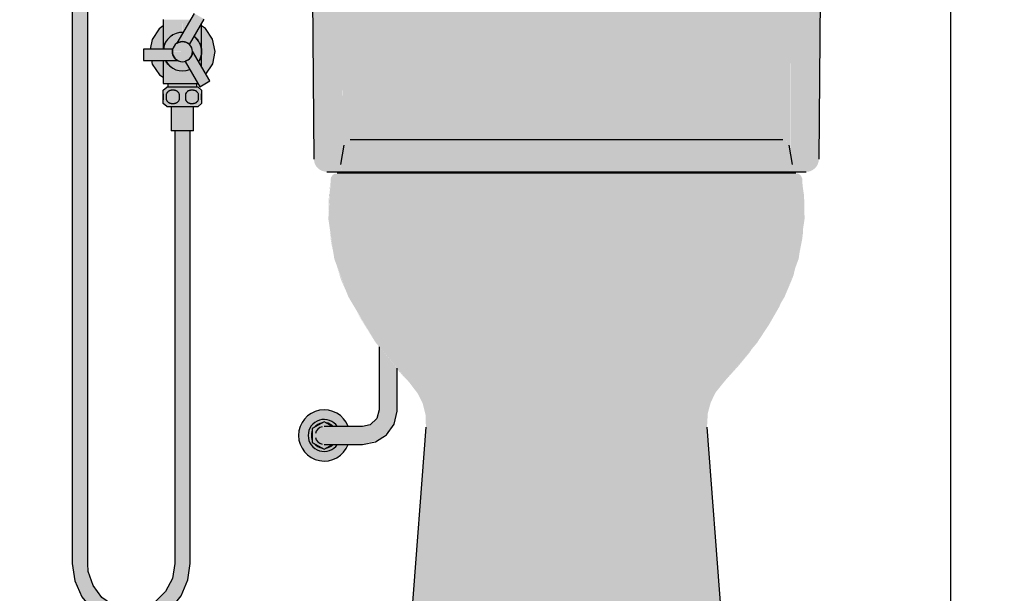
# Model space of a CAD drawing. Header units: metres. Extents: x 42.1 to 94.3, y -3.4 to 61.2.
# Drawn here: x 67.454 to 68.232, y 0.077 to 0.525 of the extents above; entities that cross this region are included whole.
import ezdxf

# ---------------------------------------------------------------- set-up
doc = ezdxf.new("R2010")
doc.units = ezdxf.units.M
for name, color, linetype, lineweight in [('A-ANNO-DIMS', 7, 'Continuous', 5), ('A-ANNO-DIMS-25', 7, 'Continuous', 5), ('P-SANR-FIXT', 7, 'Continuous', 5)]:
    doc.layers.add(name, color=color, linetype=linetype, lineweight=lineweight)
doc.styles.add('Arial', font='arial.ttf', dxfattribs={"height": 0.0625})
doc.dimstyles.new('Diagonal_-_2_5_mm_Arial_-_Preto', dxfattribs={"dimscale": 0.3048, "dimtxt": 0.063766, "dimasz": 0.246063, "dimexe": 0.19685, "dimexo": 0.123031, "dimgap": 0.04101, "dimtad": 1, "dimrnd": 0.01, "dimzin": 0, "dimdsep": 46, "dimtxsty": 'Arial', "dimblk1": 'OBLIQUE', "dimblk2": 'OBLIQUE', "dimsah": 1, "dimcen": 0.09, "dimdle": 0.19685, "dimazin": 0, "dimtfac": 1, "dimtdec": 4, "dimtix": 1, "dimtmove": 0, "dimatfit": 3, "dimfxl": 1, "dimtvp": 1, "dimtolj": 1, "dimtzin": 0, "dimarcsym": 2})

# ---------------------------------------------------------------- blocks, each defined once
blk = doc.blocks.new('UT_Bacia com caixa acoplada - UT_Bacia com caixa acoplada-4201910-DD')
at = {"layer": 'P-SANR-FIXT', "true_color": 0xf4f2f0}
for points in [[(43.67544, 0.41592), (43.69686, 0.41592), (43.69814, 0.42323), (43.69736, 0.731), (43.67288, 0.731), (43.67539, 0.42221)], [(43.69814, 0.42323), (43.69912, 0.42798), (43.7005, 0.42983), (43.70216, 0.43061), (43.70516, 0.431), (44.04266, 0.43073), (44.04462, 0.43005), (44.04575, 0.42899), (44.04666, 0.42687), (44.0473, 0.42323), (44.04804, 0.731), (43.69741, 0.731), (43.69814, 0.42471)], [(44.0532, 0.41592), (44.07001, 0.41592), (44.07256, 0.731), (44.04804, 0.73099), (44.04748, 0.42221), (44.04859, 0.41592), (44.04931, 0.41592)], [(43.74973, 0.42687), (44.04666, 0.42687), (44.04575, 0.42899), (44.04398, 0.43047), (44.04024, 0.431), (43.70279, 0.43073), (43.70147, 0.43047), (43.6997, 0.42899), (43.69879, 0.42687), (43.74786, 0.42687)], [(44.00494, 0.41187), (44.04931, 0.41187), (44.04666, 0.42687), (43.69879, 0.42687), (43.69614, 0.41187), (43.99852, 0.41187)], [(43.68544, 0.406), (43.69965, 0.40623), (43.69786, 0.4072), (43.69696, 0.40817), (43.69647, 0.40912), (43.69609, 0.41056), (43.6961, 0.41095), (43.69638, 0.41324), (43.69686, 0.41592), (43.67544, 0.41592), (43.6759, 0.41311), (43.67713, 0.41054), (43.67924, 0.40826), (43.68107, 0.40708), (43.68393, 0.4062), (43.68441, 0.40613)], [(44.0478, 0.406), (44.06176, 0.40623), (44.06313, 0.40656), (44.06529, 0.40756), (44.06763, 0.40965), (44.06897, 0.41172), (44.06979, 0.41437), (44.06979, 0.41592), (44.04859, 0.41592), (44.04931, 0.41032), (44.04872, 0.40858), (44.04804, 0.40764), (44.04688, 0.40669), (44.0458, 0.40623), (44.04489, 0.40606), (44.04641, 0.406), (44.04778, 0.406)], [(44.05528, 0.40081), (44.05685, 0.40081), (44.05595, 0.40295), (44.05418, 0.40446), (44.05308, 0.40486), (44.05251, 0.40472), (44.04872, 0.405), (43.69199, 0.40472), (43.69027, 0.40379), (43.68892, 0.40193), (43.6886, 0.40081), (44.05525, 0.40081)], [(43.90703, 0.406), (44.0458, 0.40623), (44.04756, 0.40718), (44.04849, 0.40817), (44.04898, 0.40912), (44.04935, 0.41056), (44.04935, 0.41095), (44.04912, 0.41187), (43.69614, 0.41187), (43.69628, 0.40965), (43.69647, 0.40912), (43.69741, 0.40764), (43.69857, 0.40669), (43.69965, 0.40623), (43.70057, 0.40606), (43.70275, 0.406), (43.90622, 0.406)], [(43.95578, 0.30847), (44.04316, 0.30847), (44.05409, 0.33808), (44.05872, 0.3693), (44.05685, 0.40081), (43.6886, 0.40081), (43.68672, 0.3693), (43.69135, 0.33808), (43.70229, 0.30847), (43.95554, 0.30847)], [(43.91054, 0.24093), (43.9951, 0.24093), (44.02187, 0.27275), (44.04316, 0.30847), (43.70229, 0.30847), (43.72358, 0.27275), (43.75035, 0.24093), (43.90616, 0.24093)], [(43.78927, 0.20658), (43.98251, 0.20658), (43.98309, 0.21718), (43.9854, 0.2258), (43.98923, 0.23357), (43.9951, 0.24093), (43.75035, 0.24093), (43.75672, 0.23254), (43.76038, 0.22513), (43.76266, 0.21599), (43.76294, 0.20658), (43.78406, 0.20658)], [(43.95554, 0.00457), (43.99812, 0.00457), (43.98251, 0.20658), (43.76294, 0.20658), (43.74733, 0.00457), (43.94643, 0.00457)]]:
    blk.add_hatch(color=7, dxfattribs=at).paths.add_polyline_path(points)
h = blk.add_hatch(color=7, dxfattribs=at)
h.paths.add_polyline_path([(43.70124, 0.31129), (43.69306, 0.33272), (43.69694, 0.32098), (43.69931, 0.31562)])
h.paths.add_polyline_path([(43.69061, 0.34306), (43.68778, 0.36033), (43.68858, 0.35357), (43.68916, 0.34971)])
h.paths.add_polyline_path([(43.68702, 0.37424), (43.68801, 0.39562), (43.68684, 0.38272), (43.68699, 0.37718)])
h = blk.add_hatch(color=7, dxfattribs=at)
h.paths.add_polyline_path([(44.04344, 0.30923), (44.04863, 0.32143), (44.05009, 0.32529), (44.05128, 0.33045), (44.04522, 0.31403)])
h.paths.add_polyline_path([(44.05483, 0.343), (44.05689, 0.35369), (44.05757, 0.35905), (44.05745, 0.36068), (44.05525, 0.34587)])
h.paths.add_polyline_path([(44.05872, 0.3693), (44.05834, 0.38728), (44.0572, 0.39489), (44.05869, 0.36984)])
h = blk.add_hatch(color=7, dxfattribs=at)
h.paths.add_polyline_path([(43.74878, 0.24277), (43.74045, 0.25256), (43.74045, 0.25175), (43.74429, 0.24744), (43.74842, 0.24318)])
h.paths.add_polyline_path([(43.72645, 0.26902), (43.72645, 0.2693), (43.72512, 0.27081)])
h.paths.add_polyline_path([(43.72358, 0.27275), (43.70836, 0.29772), (43.71249, 0.29036), (43.72317, 0.27339)])
h = blk.add_hatch(color=7, dxfattribs=at)
h.paths.add_polyline_path([(43.99783, 0.24414), (44.00689, 0.2542), (44.01574, 0.2648), (44.01764, 0.26767), (43.99853, 0.24496)])
h.paths.add_polyline_path([(44.02306, 0.27464), (44.031, 0.28676), (44.03899, 0.30061), (44.04012, 0.30337), (44.02415, 0.27658)])
at = {"layer": 'P-SANR-FIXT', "true_color": 0x7f7f7f}
blk.add_hatch(color=8, dxfattribs=at).paths.add_polyline_path([(43.68349, 0.18917), (43.68977, 0.18927), (43.69059, 0.19072), (43.69105, 0.19151), (43.69132, 0.19128), (43.69229, 0.193), (43.6897, 0.19288), (43.68345, 0.18927), (43.67416, 0.19463), (43.67434, 0.20547), (43.68345, 0.21073), (43.68991, 0.207), (43.69335, 0.207), (43.69205, 0.2089), (43.6869, 0.21028), (43.68695, 0.21105), (43.68558, 0.21162), (43.68523, 0.21073), (43.68114, 0.21207), (43.68082, 0.21215), (43.68022, 0.21207), (43.67461, 0.20884), (43.67259, 0.20534), (43.67218, 0.20518), (43.67138, 0.20324), (43.67201, 0.19842), (43.6727, 0.19829), (43.67282, 0.19784), (43.67212, 0.19759), (43.67251, 0.19467), (43.67371, 0.19452), (43.67461, 0.19116), (43.6772, 0.18917), (43.68345, 0.18917)])
at = {"layer": 'P-SANR-FIXT'}
for p, q in [((43.67288, 0.731), (43.67544, 0.41592)), ((44.07001, 0.41592), (44.07256, 0.731)), ((43.69879, 0.42687), (43.69614, 0.41187)), ((44.04931, 0.41187), (44.04666, 0.42687)), ((43.76294, 0.20658), (43.74733, 0.00457)), ((43.99812, 0.00457), (43.98251, 0.20658))]:
    blk.add_line(p, q, dxfattribs=at)
at = {"layer": 'P-SANR-FIXT', "flags": 128}
for points in [[(44.04174, 0.431), (44.03976, 0.431), (44.03389, 0.431), (44.02425, 0.431), (44.01107, 0.431), (43.99466, 0.431), (43.9754, 0.431), (43.95374, 0.431), (43.93019, 0.431), (43.9053, 0.431), (43.87965, 0.431), (43.85383, 0.431), (43.82846, 0.431), (43.80412, 0.431), (43.78138, 0.431), (43.76078, 0.431), (43.74279, 0.431), (43.72784, 0.431), (43.71627, 0.431), (43.70835, 0.431), (43.70428, 0.431), (43.70371, 0.431)], [(43.68544, 0.406), (43.68739, 0.406), (43.69289, 0.406), (43.70099, 0.406)], [(44.05192, 0.405), (44.04994, 0.405), (44.04407, 0.405), (44.03441, 0.405), (44.02119, 0.405), (44.00471, 0.405), (43.98531, 0.405), (43.96344, 0.405), (43.93956, 0.405), (43.91421, 0.405), (43.88795, 0.405), (43.86135, 0.405), (43.83501, 0.405), (43.80949, 0.405), (43.78537, 0.405), (43.76317, 0.405), (43.74339, 0.405), (43.72645, 0.405), (43.71274, 0.405), (43.70255, 0.405), (43.69612, 0.405), (43.69357, 0.405), (43.69353, 0.405)], [(43.70107, 0.406), (43.70304, 0.406), (43.70892, 0.406), (43.71856, 0.406), (43.73175, 0.406), (43.74818, 0.406), (43.76748, 0.406), (43.78919, 0.406), (43.81283, 0.406), (43.83785, 0.406), (43.86366, 0.406), (43.88969, 0.406), (43.91532, 0.406), (43.93998, 0.406), (43.96309, 0.406), (43.98412, 0.406), (44.00259, 0.406), (44.01807, 0.406), (44.03021, 0.406), (44.03873, 0.406), (44.04343, 0.406), (44.04438, 0.406)], [(44.04438, 0.406), (44.05245, 0.406), (44.058, 0.406), (44.06001, 0.406)]]:
    blk.add_lwpolyline(points, dxfattribs=at)
at = {"layer": 'P-SANR-FIXT'}
for start, end in [(34.34558, 180), (180, 325.65442)]:
    blk.add_arc((43.68345, 0.2), 0.0125, start, end, dxfattribs=at)
blk = doc.blocks.new('Celite_Flexivel_Metais - 300mm Aço Inox - 1_2_-4199073-DD')
at = {"layer": 'P-SANR-FIXT', "true_color": 0xf4f4f4}
for points in [[(43.733, 0.405), (43.73345, 0.405), (43.73345, 0.406), (43.72168, 0.40575), (43.72168, 0.405), (43.73056, 0.405)], [(43.74118, 0.405), (43.74522, 0.40511), (43.74522, 0.406), (43.73345, 0.406), (43.73345, 0.405), (43.74054, 0.405)], [(43.73345, 0.22), (43.74045, 0.22), (43.74021, 0.25284), (43.72645, 0.2693), (43.72669, 0.22), (43.73215, 0.22)], [(43.68345, 0.18), (43.68863, 0.18068), (43.69345, 0.18268), (43.69759, 0.18586), (43.70077, 0.19), (43.70201, 0.193), (43.69264, 0.193), (43.69132, 0.19128), (43.69105, 0.19151), (43.6897, 0.18917), (43.67691, 0.1894), (43.67461, 0.19116), (43.67363, 0.19464), (43.67249, 0.19482), (43.67212, 0.19759), (43.67282, 0.19784), (43.6727, 0.19829), (43.67201, 0.19842), (43.67138, 0.20324), (43.67218, 0.20518), (43.67225, 0.20533), (43.67261, 0.20537), (43.67511, 0.20913), (43.68082, 0.21215), (43.68117, 0.21199), (43.68125, 0.2118), (43.68526, 0.21081), (43.68558, 0.21162), (43.68698, 0.21073), (43.68695, 0.21027), (43.69229, 0.20884), (43.69365, 0.207), (43.70201, 0.207), (43.70077, 0.21), (43.69759, 0.21414), (43.69345, 0.21732), (43.68863, 0.21932), (43.68345, 0.22), (43.67828, 0.21932), (43.67345, 0.21732), (43.66931, 0.21414), (43.66613, 0.21), (43.66413, 0.20518), (43.66345, 0.2), (43.66413, 0.19482), (43.66676, 0.18917), (43.66931, 0.18586), (43.67345, 0.18268), (43.67828, 0.18068), (43.68017, 0.18043)], [(43.71345, 0.193), (43.72714, 0.1968), (43.73686, 0.20658), (43.74021, 0.22), (43.72645, 0.22), (43.72525, 0.21471), (43.72264, 0.21081), (43.71816, 0.20794), (43.71345, 0.20676), (43.71345, 0.19324)], [(43.68345, 0.18927), (43.68956, 0.193), (43.68164, 0.19324), (43.67898, 0.19463), (43.6773, 0.19672), (43.67669, 0.19819), (43.67652, 0.20061), (43.67686, 0.20223), (43.67776, 0.20401), (43.67877, 0.20515), (43.68017, 0.20615), (43.68164, 0.20676), (43.68515, 0.207), (43.6897, 0.20712), (43.68345, 0.21073), (43.67416, 0.20537), (43.67416, 0.19463), (43.68237, 0.18989)], [(43.69191, 0.193), (43.70345, 0.19324), (43.70345, 0.207), (43.68164, 0.20676), (43.67976, 0.20591), (43.67788, 0.20414), (43.67715, 0.20291), (43.67663, 0.20134), (43.67655, 0.19927), (43.67686, 0.19779), (43.67798, 0.19573), (43.67937, 0.19438), (43.68054, 0.19369), (43.68237, 0.19314), (43.68565, 0.193), (43.69129, 0.193)], [(43.70345, 0.193), (43.71345, 0.19324), (43.71345, 0.207), (43.70345, 0.20676), (43.70345, 0.19324)]]:
    blk.add_hatch(color=7, dxfattribs=at).paths.add_polyline_path(points)
at = {"layer": 'P-SANR-FIXT'}
for p, q in [((43.72168, 0.406), (43.72168, 0.405)), ((43.73345, 0.405), (43.73345, 0.406)), ((43.74522, 0.406), (43.74522, 0.405)), ((43.72645, 0.2693), (43.72645, 0.22)), ((43.74045, 0.22), (43.74045, 0.25256)), ((43.68345, 0.21073), (43.67416, 0.20537)), ((43.68991, 0.207), (43.68345, 0.21073)), ((43.67416, 0.20537), (43.67416, 0.19463)), ((43.71345, 0.207), (43.70345, 0.207)), ((43.67416, 0.19463), (43.68345, 0.18927)), ((43.68345, 0.18927), (43.68991, 0.193)), ((43.70345, 0.193), (43.71345, 0.193))]:
    blk.add_line(p, q, dxfattribs=at)
at = {"layer": 'P-SANR-FIXT', "flags": 128}
for points in [[(43.71345, 0.193), (43.72354, 0.19495), (43.73216, 0.20053), (43.73808, 0.20893), (43.74043, 0.21893), (43.74045, 0.22)], [(43.72645, 0.22), (43.72452, 0.21319), (43.71931, 0.2084), (43.71345, 0.207)], [(43.70345, 0.207), (43.69485, 0.207), (43.68792, 0.207), (43.68401, 0.207), (43.68345, 0.207)], [(43.68345, 0.193), (43.6854, 0.193), (43.69085, 0.193), (43.69876, 0.193), (43.70345, 0.193)]]:
    blk.add_lwpolyline(points, dxfattribs=at)
at = {"layer": 'P-SANR-FIXT'}
for radius, start, end in [(0.02, 20.67091, 180), (0.01, 158.33783, 180), (0.01, 98.33783, 141.66217), (0.007, 102.85714, 167.14286), (0.007, 102.85714, 167.14286), (0.01, 44.66862, 81.66217), (0.02, 180, 339.32909), (0.01, 180, 201.66217), (0.007, 192.85714, 257.14286), (0.01, 218.33783, 261.66217), (0.01, 278.33783, 315.34143)]:
    blk.add_arc((43.68345, 0.2), radius, start, end, dxfattribs=at)
blk = doc.blocks.new('UT_Ducha higiênica - UT_Ducha higiênica-4199251-DD')
at = {"layer": 'P-SANR-FIXT', "true_color": 0xf4f4f4}
for points in [[(43.48672, 0.1), (43.49872, 0.1), (43.49852, 0.67161), (43.48672, 0.67161), (43.48672, 0.11912)], [(43.57826, 0.5056), (43.58957, 0.52549), (43.58191, 0.52991), (43.56896, 0.50692), (43.57139, 0.50776), (43.57376, 0.50776), (43.57529, 0.5074), (43.57732, 0.50639), (43.57803, 0.50582)], [(43.58059, 0.5), (43.58054, 0.50023), (43.57948, 0.504), (43.57616, 0.50695), (43.5723, 0.50776), (43.56847, 0.5065), (43.56579, 0.5035), (43.56492, 0.5), (43.58059, 0.5)], [(43.54222, 0.493), (43.56873, 0.49322), (43.56717, 0.49444), (43.5659, 0.49606), (43.56489, 0.50083), (43.56485, 0.502), (43.54222, 0.50185), (43.54222, 0.49315)], [(43.57272, 0.49213), (43.57695, 0.49347), (43.57967, 0.49653), (43.58054, 0.5), (43.56492, 0.49973), (43.5662, 0.49577), (43.56922, 0.49306), (43.57261, 0.49216)], [(43.58624, 0.47259), (43.5939, 0.47732), (43.58059, 0.49986), (43.58029, 0.49782), (43.57901, 0.49526), (43.57678, 0.49325), (43.57496, 0.49213), (43.5862, 0.47266)], [(43.56956, 0.47216), (43.57272, 0.47216), (43.57272, 0.475), (43.56134, 0.475), (43.56134, 0.47216), (43.56863, 0.47216)], [(43.58029, 0.47216), (43.58411, 0.47216), (43.58411, 0.475), (43.57272, 0.475), (43.57272, 0.47216), (43.5798, 0.47216)], [(43.57038, 0.46619), (43.57272, 0.46619), (43.57272, 0.47216), (43.56018, 0.47187), (43.55772, 0.46978), (43.55773, 0.46619), (43.56007, 0.46619), (43.56031, 0.4672), (43.56183, 0.46899), (43.56404, 0.46978), (43.56643, 0.46976), (43.56875, 0.46884), (43.57034, 0.46665)], [(43.56636, 0.45955), (43.56863, 0.46035), (43.57022, 0.46224), (43.57022, 0.46709), (43.56863, 0.46898), (43.56636, 0.46978), (43.56404, 0.46978), (43.5617, 0.46884), (43.56022, 0.46709), (43.56031, 0.46213), (43.56183, 0.46034), (43.56404, 0.45955), (43.56522, 0.45955)], [(43.57507, 0.46619), (43.57522, 0.46709), (43.57683, 0.46899), (43.5798, 0.46978), (43.58138, 0.46978), (43.58375, 0.46884), (43.58534, 0.46665), (43.58546, 0.46619), (43.58772, 0.46619), (43.58772, 0.46978), (43.58454, 0.47216), (43.57272, 0.47216), (43.57272, 0.46619), (43.57497, 0.46619)], [(43.58136, 0.45955), (43.58363, 0.46035), (43.58522, 0.46224), (43.58522, 0.46709), (43.58363, 0.46898), (43.58054, 0.46978), (43.57901, 0.46977), (43.5767, 0.46884), (43.57522, 0.46709), (43.57522, 0.46224), (43.57705, 0.46026), (43.57904, 0.45955), (43.58022, 0.45955)], [(43.57048, 0.45716), (43.57272, 0.45716), (43.57272, 0.46314), (43.57038, 0.46314), (43.57022, 0.46224), (43.56839, 0.46026), (43.56636, 0.45955), (43.56404, 0.45955), (43.56183, 0.46034), (43.56011, 0.46268), (43.55999, 0.46314), (43.55773, 0.46314), (43.5578, 0.45948), (43.56091, 0.45716), (43.56956, 0.45716)], [(43.57022, 0.46224), (43.57034, 0.46314), (43.57022, 0.46268)], [(43.58363, 0.45716), (43.58522, 0.45742), (43.58772, 0.45955), (43.58772, 0.46314), (43.58538, 0.46314), (43.58522, 0.46224), (43.58363, 0.46035), (43.58136, 0.45955), (43.57885, 0.45962), (43.57678, 0.4604), (43.57511, 0.46268), (43.57497, 0.46314), (43.57272, 0.46314), (43.57272, 0.45716), (43.58332, 0.45716)], [(43.58522, 0.46224), (43.58534, 0.46314), (43.58522, 0.46264)], [(43.56813, 0.4381), (43.57272, 0.4381), (43.57272, 0.45716), (43.56406, 0.45716), (43.56406, 0.4381), (43.56753, 0.4381)], [(43.58138, 0.4381), (43.58136, 0.45716), (43.57272, 0.45716), (43.57272, 0.4381), (43.58022, 0.4381)], [(43.56672, 0.1), (43.57872, 0.1), (43.57852, 0.4381), (43.56672, 0.4381), (43.56672, 0.11912)], [(43.53328, 0.05228), (43.54431, 0.05382), (43.55314, 0.0571), (43.56246, 0.06359), (43.56896, 0.0705), (43.57446, 0.08), (43.5776, 0.08949), (43.57852, 0.1), (43.56672, 0.1), (43.56555, 0.09061), (43.56145, 0.08098), (43.5566, 0.07434), (43.54944, 0.06857), (43.54111, 0.06495), (43.53217, 0.06371), (43.52322, 0.06495), (43.51469, 0.06873), (43.50773, 0.07434), (43.50183, 0.08289), (43.49871, 0.0912), (43.49761, 0.1), (43.48672, 0.1), (43.48873, 0.08943), (43.48972, 0.08456), (43.49341, 0.07518), (43.49959, 0.06689), (43.50701, 0.06107), (43.51668, 0.05525), (43.52737, 0.05261), (43.52861, 0.05254)]]:
    blk.add_hatch(color=7, dxfattribs=at).paths.add_polyline_path(points)
h = blk.add_hatch(color=7, dxfattribs=at)
h.paths.add_polyline_path([(43.57232, 0.475), (43.57272, 0.475), (43.57272, 0.485), (43.56777, 0.48594), (43.56456, 0.4875), (43.56165, 0.49001), (43.5597, 0.49258), (43.55953, 0.493), (43.55772, 0.493), (43.558, 0.475), (43.56884, 0.475)])
h.paths.add_polyline_path([(43.55792, 0.502), (43.55824, 0.50388), (43.56031, 0.50842), (43.56282, 0.5112), (43.56561, 0.51315), (43.56922, 0.51454), (43.57272, 0.515), (43.57272, 0.525), (43.55772, 0.525), (43.55772, 0.502)])
h = blk.add_hatch(color=7, dxfattribs=at)
h.paths.add_polyline_path([(43.57272, 0.475), (43.58485, 0.475), (43.57836, 0.48623), (43.57578, 0.4854), (43.57272, 0.485), (43.57272, 0.476)])
h.paths.add_polyline_path([(43.58772, 0.48802), (43.58744, 0.49712), (43.58599, 0.49316), (43.58539, 0.49205), (43.58756, 0.48831)])
h.paths.add_polyline_path([(43.58772, 0.5), (43.58744, 0.5215), (43.58184, 0.51179), (43.58386, 0.50992), (43.58589, 0.50709), (43.58744, 0.50288), (43.5877, 0.50027)])
h.paths.add_polyline_path([(43.57326, 0.51493), (43.57907, 0.525), (43.57272, 0.525), (43.57296, 0.51497)])
h = blk.add_hatch(color=7, dxfattribs=at)
h.paths.add_polyline_path([(43.59672, 0.5), (43.59822, 0.5), (43.59672, 0.50846), (43.59477, 0.51237), (43.59304, 0.51503), (43.58772, 0.52062), (43.58776, 0.51849), (43.59214, 0.51411), (43.59555, 0.50742), (43.59611, 0.50388)])
h.paths.add_polyline_path([(43.54781, 0.502), (43.54904, 0.502), (43.55013, 0.50788), (43.55331, 0.51411), (43.55772, 0.51852), (43.55772, 0.52026), (43.55603, 0.51904), (43.55186, 0.51454), (43.54839, 0.50742), (43.54766, 0.502)])
h.paths.add_polyline_path([(43.59362, 0.51438), (43.59287, 0.51547), (43.59325, 0.5148)])
h.paths.add_polyline_path([(43.55654, 0.51955), (43.55772, 0.52029), (43.55755, 0.52046)])
h = blk.add_hatch(color=7, dxfattribs=at)
h.paths.add_polyline_path([(43.59672, 0.5), (43.59555, 0.50742), (43.59214, 0.51411), (43.58772, 0.51852), (43.58772, 0.5), (43.59325, 0.5)])
h.paths.add_polyline_path([(43.55746, 0.502), (43.55772, 0.502), (43.55772, 0.51852), (43.55331, 0.51411), (43.5499, 0.50742), (43.54904, 0.502), (43.55362, 0.502)])
h.paths.add_polyline_path([(43.58545, 0.50785), (43.58478, 0.50884), (43.58515, 0.50824)])
h.paths.add_polyline_path([(43.58319, 0.51072), (43.58305, 0.51088), (43.58305, 0.51083)])
h = blk.add_hatch(color=7, dxfattribs=at)
h.paths.add_polyline_path([(43.57272, 0.485), (43.57682, 0.4856), (43.57836, 0.48624), (43.57506, 0.49248), (43.57469, 0.49265), (43.57261, 0.49216), (43.56847, 0.493), (43.55953, 0.493), (43.56031, 0.49175), (43.5624, 0.48917), (43.56561, 0.48685), (43.56922, 0.48546), (43.57237, 0.48505)])
h.paths.add_polyline_path([(43.58538, 0.49207), (43.58603, 0.49327), (43.5873, 0.49676), (43.58767, 0.50038), (43.58682, 0.50484), (43.58561, 0.50764), (43.58333, 0.51061), (43.58182, 0.51176), (43.57826, 0.5056), (43.57853, 0.50495), (43.57954, 0.50394), (43.58081, 0.5), (43.58534, 0.49216)])
h.paths.add_polyline_path([(43.57669, 0.49321), (43.57797, 0.49413), (43.57742, 0.49394), (43.57675, 0.49327)])
h.paths.add_polyline_path([(43.56485, 0.5), (43.5662, 0.50423), (43.56879, 0.50718), (43.57296, 0.51497), (43.57272, 0.515), (43.56847, 0.51433), (43.56458, 0.5125), (43.56212, 0.51061), (43.5597, 0.50742), (43.55815, 0.50324), (43.55824, 0.502), (43.56506, 0.50181), (43.56487, 0.50044)])
h.paths.add_polyline_path([(43.57656, 0.50685), (43.57476, 0.50759), (43.57376, 0.50776), (43.57469, 0.50735), (43.57629, 0.50692)])
h = blk.add_hatch(color=7, dxfattribs=at)
h.paths.add_polyline_path([(43.55772, 0.47938), (43.55772, 0.48148), (43.55331, 0.48589), (43.54967, 0.493), (43.54831, 0.493), (43.54852, 0.49202), (43.55068, 0.48763), (43.55241, 0.48497), (43.55641, 0.48058)])
h.paths.add_polyline_path([(43.59093, 0.48247), (43.59358, 0.48546), (43.59706, 0.49258), (43.59822, 0.5), (43.59672, 0.5), (43.59531, 0.49212), (43.59209, 0.48584), (43.59014, 0.48384), (43.59086, 0.48259)])
h = blk.add_hatch(color=7, dxfattribs=at)
h.paths.add_polyline_path([(43.55772, 0.48148), (43.55772, 0.493), (43.54983, 0.493), (43.55012, 0.49216), (43.55331, 0.48589)])
h.paths.add_polyline_path([(43.59012, 0.48387), (43.59214, 0.48589), (43.59555, 0.49258), (43.59672, 0.5), (43.58772, 0.5), (43.588, 0.48754), (43.58913, 0.48558)])
h.paths.add_polyline_path([(43.57667, 0.48554), (43.57682, 0.48558), (43.57669, 0.48554)])
h = blk.add_hatch(color=7, dxfattribs=at)
h.paths.add_polyline_path([(43.55817, 0.46466), (43.56007, 0.46466), (43.56007, 0.46619), (43.55773, 0.46619), (43.55773, 0.46466)])
h.paths.add_polyline_path([(43.57048, 0.46466), (43.57272, 0.46466), (43.57272, 0.46619), (43.57038, 0.46619), (43.57038, 0.46466)])
h = blk.add_hatch(color=7, dxfattribs=at)
h.paths.add_polyline_path([(43.57114, 0.46314), (43.57272, 0.46314), (43.57272, 0.46466), (43.57038, 0.46466), (43.57048, 0.46314)])
h.paths.add_polyline_path([(43.56007, 0.46314), (43.56007, 0.46466), (43.55773, 0.46466), (43.55773, 0.46314), (43.55946, 0.46314)])
h = blk.add_hatch(color=7, dxfattribs=at)
h.paths.add_polyline_path([(43.58772, 0.46466), (43.58772, 0.46619), (43.58538, 0.46619), (43.58538, 0.46466), (43.58727, 0.46466)])
h.paths.add_polyline_path([(43.57497, 0.46466), (43.57507, 0.46466), (43.57497, 0.46619), (43.57272, 0.46619), (43.57272, 0.46466), (43.5739, 0.46466)])
h = blk.add_hatch(color=7, dxfattribs=at)
h.paths.add_polyline_path([(43.5867, 0.46314), (43.58772, 0.46314), (43.58772, 0.46466), (43.58538, 0.46466), (43.58538, 0.46314), (43.58599, 0.46314)])
h.paths.add_polyline_path([(43.57272, 0.46314), (43.57507, 0.46314), (43.57497, 0.46466), (43.57272, 0.46466), (43.57272, 0.46359)])
h = blk.add_hatch(color=7, dxfattribs=at)
h.paths.add_polyline_path([(43.52622, 0.06453), (43.52147, 0.06571), (43.52322, 0.06495), (43.5257, 0.06461)])
h.paths.add_polyline_path([(43.51908, 0.06675), (43.51153, 0.07189), (43.50587, 0.07773), (43.5017, 0.08528), (43.49914, 0.09145), (43.49852, 0.1), (43.49761, 0.1), (43.49878, 0.09061), (43.50224, 0.08186), (43.50773, 0.07434), (43.51489, 0.06857), (43.51826, 0.06711)])
at = {"layer": 'P-SANR-FIXT'}
for p, q in [((43.48672, 0.67161), (43.48672, 0.1)), ((43.49872, 0.1), (43.49872, 0.67161)), ((43.58191, 0.52991), (43.56847, 0.50662)), ((43.55772, 0.525), (43.55772, 0.502)), ((43.57826, 0.5056), (43.58971, 0.52541)), ((43.58772, 0.5), (43.58772, 0.52198)), ((43.56511, 0.502), (43.54222, 0.502)), ((43.54222, 0.502), (43.54222, 0.493)), ((43.59404, 0.47709), (43.58059, 0.50038)), ((43.58772, 0.48797), (43.58772, 0.5)), ((43.54222, 0.493), (43.56912, 0.493)), ((43.55772, 0.493), (43.55772, 0.475)), ((43.5748, 0.4924), (43.58624, 0.47259)), ((43.55772, 0.475), (43.57272, 0.475)), ((43.56134, 0.475), (43.56134, 0.47216)), ((43.57272, 0.475), (43.58494, 0.475)), ((43.58411, 0.47216), (43.58411, 0.475)), ((43.58624, 0.47259), (43.59404, 0.47709)), ((43.55772, 0.46709), (43.55772, 0.46224)), ((43.55773, 0.46987), (43.56049, 0.47216)), ((43.57272, 0.47216), (43.56049, 0.47216)), ((43.58496, 0.47216), (43.57272, 0.47216)), ((43.58496, 0.47216), (43.58772, 0.46987)), ((43.58772, 0.46224), (43.58772, 0.46709)), ((43.55773, 0.46466), (43.55773, 0.46619)), ((43.55773, 0.46314), (43.55773, 0.46466)), ((43.56049, 0.45716), (43.55773, 0.45946)), ((43.56007, 0.46619), (43.56007, 0.46466)), ((43.56007, 0.46466), (43.56007, 0.46314)), ((43.57038, 0.46466), (43.57038, 0.46619)), ((43.57038, 0.46314), (43.57038, 0.46466)), ((43.57507, 0.46619), (43.57507, 0.46466)), ((43.57507, 0.46466), (43.57507, 0.46314)), ((43.58772, 0.45946), (43.58496, 0.45716)), ((43.58538, 0.46466), (43.58538, 0.46619)), ((43.58538, 0.46314), (43.58538, 0.46466)), ((43.58772, 0.46619), (43.58772, 0.46466)), ((43.58772, 0.46466), (43.58772, 0.46314)), ((43.56049, 0.45716), (43.57272, 0.45716)), ((43.56406, 0.45716), (43.56406, 0.4381)), ((43.57272, 0.45716), (43.58496, 0.45716)), ((43.58138, 0.4381), (43.58138, 0.45716)), ((43.57272, 0.4381), (43.56406, 0.4381)), ((43.56672, 0.4381), (43.56672, 0.1)), ((43.58138, 0.4381), (43.57272, 0.4381)), ((43.57872, 0.1), (43.57872, 0.4381))]:
    blk.add_line(p, q, dxfattribs=at)
at = {"layer": 'P-SANR-FIXT', "flags": 128}
for points in [[(43.55772, 0.52004), (43.55457, 0.51791), (43.54909, 0.50957), (43.54761, 0.50197)], [(43.59822, 0.5), (43.59627, 0.50979), (43.59071, 0.51807), (43.58772, 0.52006)], [(43.59101, 0.4823), (43.59636, 0.49043), (43.59822, 0.5)], [(43.54861, 0.49304), (43.54918, 0.49021), (43.55473, 0.48193), (43.55772, 0.47994)], [(43.48672, 0.1), (43.48861, 0.08639), (43.49411, 0.07391), (43.50276, 0.06358), (43.51385, 0.05622), (43.52649, 0.05244), (43.53966, 0.05255), (43.55224, 0.05653), (43.56322, 0.06406), (43.57172, 0.07453), (43.57703, 0.0871), (43.57872, 0.1)], [(43.56672, 0.1), (43.56489, 0.08833), (43.55959, 0.07794), (43.55141, 0.06992), (43.5412, 0.06514), (43.53005, 0.06411), (43.5192, 0.06697), (43.50984, 0.07338), (43.50293, 0.08265), (43.49923, 0.0938), (43.49872, 0.1)]]:
    blk.add_lwpolyline(points, dxfattribs=at)
at = {"layer": 'P-SANR-FIXT'}
for radius, start, end in [(0.015, 87.92687, 172.27259), (0.00787, 0, 180), (0.015, 360, 52.45709), (0.00787, 180, 0), (0.015, 328.33897, 360), (0.015, 207.92687, 292.45709)]:
    blk.add_arc((43.57272, 0.5), radius, start, end, dxfattribs=at)
for points, knots in [([(43.55841, 0.5045), (43.55854, 0.5049), (43.55883, 0.5057), (43.55919, 0.50648), (43.55938, 0.50686)], [0.2240917, 0.2240917, 0.2240917, 0.2240917, 0.2857143, 0.3456517, 0.3456517, 0.3456517, 0.3456517]), ([(43.55995, 0.50787), (43.56006, 0.50805), (43.56032, 0.50845), (43.56076, 0.50905), (43.56126, 0.50969), (43.5618, 0.5103), (43.5624, 0.51089), (43.56303, 0.51145), (43.56371, 0.512), (43.56443, 0.51252), (43.56495, 0.51283), (43.56521, 0.51298)], [0.3991532, 0.3991532, 0.3991532, 0.3991532, 0.4285714, 0.4642857, 0.5, 0.5357143, 0.5714286, 0.6071429, 0.6428571, 0.6785714, 0.7142857, 0.7142857, 0.7142857, 0.7142857]), ([(43.56847, 0.50662), (43.56849, 0.50666), (43.56857, 0.50673), (43.56874, 0.50682), (43.56886, 0.50687), (43.56896, 0.50692), (43.56907, 0.50697), (43.56923, 0.50704), (43.56944, 0.50715), (43.56968, 0.50726), (43.56988, 0.50735), (43.57003, 0.5074), (43.57019, 0.50745), (43.5704, 0.50752), (43.57068, 0.5076), (43.57097, 0.50768), (43.57121, 0.50773), (43.57139, 0.50776), (43.57158, 0.50779), (43.57183, 0.50782), (43.57215, 0.50786), (43.57255, 0.50788), (43.57296, 0.50787), (43.57337, 0.50785), (43.57393, 0.50779), (43.57463, 0.50766), (43.5753, 0.50745), (43.5758, 0.50725), (43.57616, 0.50709), (43.57649, 0.50692), (43.5768, 0.50674), (43.57703, 0.50659), (43.5772, 0.50647), (43.57733, 0.50639), (43.57744, 0.50631), (43.57758, 0.5062), (43.57774, 0.50607), (43.5779, 0.50593), (43.57803, 0.50581), (43.57814, 0.50573), (43.57824, 0.50563), (43.57827, 0.5056), (43.57826, 0.5056)], [0, 0, 0, 0, 0.055556, 0.083333, 0.097222, 0.111111, 0.125, 0.138889, 0.166667, 0.194444, 0.208333, 0.222222, 0.236111, 0.25, 0.277778, 0.305556, 0.319444, 0.333333, 0.347222, 0.361111, 0.388889, 0.416667, 0.444444, 0.472222, 0.5, 0.555556, 0.611111, 0.638889, 0.666667, 0.694444, 0.722222, 0.75, 0.763889, 0.777778, 0.791667, 0.805556, 0.833333, 0.861111, 0.888889, 0.916667, 0.944444, 1, 1, 1, 1]), ([(43.58189, 0.51188), (43.58207, 0.51174), (43.58246, 0.51141), (43.58305, 0.51089), (43.58364, 0.5103), (43.58437, 0.50948), (43.58498, 0.50866), (43.58538, 0.50805), (43.5855, 0.50787)], [0.3652013, 0.3652013, 0.3652013, 0.3652013, 0.3928571, 0.4285714, 0.4642857, 0.5, 0.5714286, 0.6008468, 0.6008468, 0.6008468, 0.6008468]), ([(43.58606, 0.50686), (43.58626, 0.50648), (43.58662, 0.5057), (43.58691, 0.5049), (43.58703, 0.5045)], [0.6543483, 0.6543483, 0.6543483, 0.6543483, 0.7142857, 0.7759083, 0.7759083, 0.7759083, 0.7759083]), ([(43.55786, 0.50201), (43.5579, 0.5023), (43.55798, 0.50279), (43.55809, 0.50328), (43.55813, 0.50348)], [0.09919347, 0.09919347, 0.09919347, 0.09919347, 0.14285714, 0.17285131, 0.17285131, 0.17285131, 0.17285131]), ([(43.56912, 0.493), (43.5691, 0.493), (43.56905, 0.49302), (43.56894, 0.49308), (43.56884, 0.49315), (43.56872, 0.49323), (43.56857, 0.49331), (43.5684, 0.49342), (43.56824, 0.49353), (43.56807, 0.49365), (43.56789, 0.49378), (43.56771, 0.49392), (43.56753, 0.49408), (43.56736, 0.49424), (43.56718, 0.49441), (43.567, 0.49459), (43.56682, 0.49478), (43.56665, 0.49498), (43.56648, 0.49519), (43.56632, 0.49541), (43.56616, 0.49564), (43.56601, 0.49588), (43.56581, 0.49621), (43.56559, 0.49665), (43.56536, 0.4972), (43.5651, 0.49796), (43.56489, 0.49894), (43.56484, 0.49966), (43.56485, 0.5)], [0, 0, 0, 0, 0.055556, 0.083333, 0.111111, 0.138889, 0.166667, 0.194444, 0.222222, 0.25, 0.277778, 0.305556, 0.333333, 0.361111, 0.388889, 0.416667, 0.444444, 0.472222, 0.5, 0.527778, 0.555556, 0.583333, 0.611111, 0.666667, 0.722222, 0.777778, 0.888889, 1, 1, 1, 1]), ([(43.56485, 0.5), (43.56485, 0.50015), (43.56486, 0.50045), (43.56489, 0.50078), (43.56491, 0.50102), (43.56494, 0.50118), (43.56496, 0.50133), (43.56499, 0.50147), (43.56501, 0.50159), (43.56504, 0.50174), (43.56509, 0.50193), (43.5651, 0.502), (43.56511, 0.502)], [0, 0, 0, 0, 0.125, 0.25, 0.3125, 0.375, 0.4375, 0.5, 0.5625, 0.625, 0.75, 1, 1, 1, 1]), ([(43.5806, 0.5), (43.58061, 0.49986), (43.58061, 0.49963), (43.58058, 0.49929), (43.58054, 0.49902), (43.58049, 0.49874), (43.58044, 0.49844), (43.58039, 0.49818), (43.58034, 0.49798), (43.58029, 0.49782), (43.58024, 0.49766), (43.58017, 0.49745), (43.58008, 0.49718), (43.57995, 0.49686), (43.5798, 0.49653), (43.57963, 0.49621), (43.57944, 0.49589), (43.57924, 0.49557), (43.57902, 0.49526), (43.57878, 0.49496), (43.57843, 0.49457), (43.57798, 0.49412), (43.57749, 0.49373), (43.57715, 0.49349), (43.57696, 0.49336), (43.57677, 0.49324), (43.57654, 0.49311), (43.57627, 0.49297), (43.57606, 0.49287), (43.5759, 0.49279), (43.57578, 0.49274), (43.57567, 0.49269), (43.57553, 0.49264), (43.57537, 0.49258), (43.5752, 0.49253), (43.57505, 0.49248), (43.57494, 0.49244), (43.57484, 0.49241), (43.5748, 0.4924), (43.5748, 0.4924)], [0, 0, 0, 0, 0.055556, 0.083333, 0.111111, 0.138889, 0.166667, 0.194444, 0.208333, 0.222222, 0.236111, 0.25, 0.277778, 0.305556, 0.333333, 0.361111, 0.388889, 0.416667, 0.444444, 0.472222, 0.5, 0.555556, 0.611111, 0.638889, 0.652778, 0.666667, 0.694444, 0.722222, 0.75, 0.763889, 0.777778, 0.791667, 0.805556, 0.833333, 0.861111, 0.888889, 0.916667, 0.944444, 1, 1, 1, 1]), ([(43.58731, 0.50348), (43.58736, 0.50328), (43.58761, 0.50213), (43.58772, 0.50097), (43.58772, 0.5)], [0.8271487, 0.8271487, 0.8271487, 0.8271487, 0.8571429, 1, 1, 1, 1]), ([(43.58772, 0.5), (43.58772, 0.49903), (43.58761, 0.49787), (43.58736, 0.49672), (43.58731, 0.49652)], [0, 0, 0, 0, 0.1428571, 0.1728513, 0.1728513, 0.1728513, 0.1728513]), ([(43.56521, 0.48702), (43.56495, 0.48717), (43.56443, 0.48748), (43.56371, 0.488), (43.56303, 0.48855), (43.5624, 0.48911), (43.5618, 0.4897), (43.56108, 0.49052), (43.56046, 0.49134), (43.56006, 0.49195), (43.55995, 0.49213)], [0.2857143, 0.2857143, 0.2857143, 0.2857143, 0.3214286, 0.3571429, 0.3928571, 0.4285714, 0.4642857, 0.5, 0.5714286, 0.6008468, 0.6008468, 0.6008468, 0.6008468]), ([(43.58703, 0.4955), (43.58691, 0.4951), (43.58662, 0.4943), (43.58626, 0.49352), (43.58606, 0.49314)], [0.2240917, 0.2240917, 0.2240917, 0.2240917, 0.2857143, 0.3456517, 0.3456517, 0.3456517, 0.3456517]), ([(43.55772, 0.46709), (43.55772, 0.4673), (43.55772, 0.46768), (43.55772, 0.46819), (43.55772, 0.46855), (43.55772, 0.46881), (43.55772, 0.46899), (43.55772, 0.46914), (43.55772, 0.46933), (43.55772, 0.46951), (43.55772, 0.46965), (43.55772, 0.46973), (43.55772, 0.46977), (43.55772, 0.46978)], [0, 0, 0, 0, 0.05, 0.1, 0.15, 0.175, 0.2, 0.225, 0.25, 0.3, 0.35, 0.375, 0.4, 0.4, 0.4, 0.4]), ([(43.57022, 0.46709), (43.57012, 0.4673), (43.5699, 0.46768), (43.56952, 0.46819), (43.56917, 0.46855), (43.56887, 0.46881), (43.56863, 0.46899), (43.56838, 0.46914), (43.56802, 0.46933), (43.56755, 0.46951), (43.56705, 0.46965), (43.56665, 0.46973), (43.56636, 0.46978), (43.56607, 0.46983), (43.56569, 0.46987), (43.5652, 0.46989), (43.56461, 0.46986), (43.56414, 0.46979), (43.56376, 0.46972), (43.56337, 0.46964), (43.56289, 0.46951), (43.56242, 0.46933), (43.56207, 0.46915), (43.56182, 0.46899), (43.56159, 0.46881), (43.56129, 0.46856), (43.5608, 0.46804), (43.56044, 0.4675), (43.56022, 0.46709)], [0, 0, 0, 0, 0.05, 0.1, 0.15, 0.175, 0.2, 0.225, 0.25, 0.3, 0.35, 0.375, 0.4, 0.425, 0.45, 0.5, 0.55, 0.6, 0.625, 0.65, 0.7, 0.75, 0.775, 0.8, 0.825, 0.85, 0.9, 1, 1, 1, 1]), ([(43.58522, 0.46709), (43.58512, 0.4673), (43.5849, 0.46768), (43.58452, 0.46819), (43.58417, 0.46855), (43.58387, 0.46881), (43.58363, 0.46899), (43.58338, 0.46914), (43.58302, 0.46933), (43.58255, 0.46951), (43.58205, 0.46965), (43.58165, 0.46973), (43.58136, 0.46978), (43.58107, 0.46983), (43.58069, 0.46987), (43.5802, 0.46989), (43.57961, 0.46986), (43.57914, 0.46979), (43.57876, 0.46972), (43.57837, 0.46964), (43.57789, 0.46951), (43.57742, 0.46933), (43.57707, 0.46915), (43.57682, 0.46899), (43.57659, 0.46881), (43.57629, 0.46856), (43.5758, 0.46804), (43.57544, 0.4675), (43.57522, 0.46709)], [0, 0, 0, 0, 0.05, 0.1, 0.15, 0.175, 0.2, 0.225, 0.25, 0.3, 0.35, 0.375, 0.4, 0.425, 0.45, 0.5, 0.55, 0.6, 0.625, 0.65, 0.7, 0.75, 0.775, 0.8, 0.825, 0.85, 0.9, 1, 1, 1, 1]), ([(43.58772, 0.46978), (43.58772, 0.46976), (43.58772, 0.46972), (43.58772, 0.46964), (43.58772, 0.46951), (43.58772, 0.46933), (43.58772, 0.46915), (43.58772, 0.46899), (43.58772, 0.46881), (43.58772, 0.46856), (43.58772, 0.46804), (43.58772, 0.4675), (43.58772, 0.46709)], [0.6, 0.6, 0.6, 0.6, 0.625, 0.65, 0.7, 0.75, 0.775, 0.8, 0.825, 0.85, 0.9, 1, 1, 1, 1]), ([(43.55772, 0.45955), (43.55772, 0.45956), (43.55772, 0.4596), (43.55772, 0.45968), (43.55772, 0.45982), (43.55772, 0.46), (43.55772, 0.46018), (43.55772, 0.46034), (43.55772, 0.46052), (43.55772, 0.46078), (43.55772, 0.46114), (43.55772, 0.46165), (43.55772, 0.46203), (43.55772, 0.46224)], [0.6, 0.6, 0.6, 0.6, 0.625, 0.65, 0.7, 0.75, 0.775, 0.8, 0.825, 0.85, 0.9, 0.95, 1, 1, 1, 1]), ([(43.56022, 0.46224), (43.56044, 0.46183), (43.5608, 0.46128), (43.56129, 0.46077), (43.56159, 0.46051), (43.56182, 0.46034), (43.56207, 0.46018), (43.56242, 0.46), (43.56289, 0.45982), (43.56337, 0.45969), (43.56376, 0.45961), (43.56414, 0.45953), (43.56461, 0.45947), (43.5652, 0.45944), (43.56569, 0.45946), (43.56607, 0.4595), (43.56636, 0.45955), (43.56665, 0.4596), (43.56705, 0.45968), (43.56755, 0.45982), (43.56802, 0.46), (43.56838, 0.46018), (43.56863, 0.46034), (43.56887, 0.46052), (43.56917, 0.46078), (43.56952, 0.46114), (43.5699, 0.46165), (43.57012, 0.46203), (43.57022, 0.46224)], [0, 0, 0, 0, 0.1, 0.15, 0.175, 0.2, 0.225, 0.25, 0.3, 0.35, 0.375, 0.4, 0.45, 0.5, 0.55, 0.575, 0.6, 0.625, 0.65, 0.7, 0.75, 0.775, 0.8, 0.825, 0.85, 0.9, 0.95, 1, 1, 1, 1]), ([(43.57522, 0.46224), (43.57544, 0.46183), (43.5758, 0.46128), (43.57629, 0.46077), (43.57659, 0.46051), (43.57682, 0.46034), (43.57707, 0.46018), (43.57742, 0.46), (43.57789, 0.45982), (43.57837, 0.45969), (43.57876, 0.45961), (43.57914, 0.45953), (43.57961, 0.45947), (43.5802, 0.45944), (43.58069, 0.45946), (43.58107, 0.4595), (43.58136, 0.45955), (43.58165, 0.4596), (43.58205, 0.45968), (43.58255, 0.45982), (43.58302, 0.46), (43.58338, 0.46018), (43.58363, 0.46034), (43.58387, 0.46052), (43.58417, 0.46078), (43.58452, 0.46114), (43.5849, 0.46165), (43.58512, 0.46203), (43.58522, 0.46224)], [0, 0, 0, 0, 0.1, 0.15, 0.175, 0.2, 0.225, 0.25, 0.3, 0.35, 0.375, 0.4, 0.45, 0.5, 0.55, 0.575, 0.6, 0.625, 0.65, 0.7, 0.75, 0.775, 0.8, 0.825, 0.85, 0.9, 0.95, 1, 1, 1, 1]), ([(43.58772, 0.46224), (43.58772, 0.46183), (43.58772, 0.46128), (43.58772, 0.46077), (43.58772, 0.46051), (43.58772, 0.46034), (43.58772, 0.46018), (43.58772, 0.46), (43.58772, 0.45982), (43.58772, 0.45969), (43.58772, 0.45961), (43.58772, 0.45957), (43.58772, 0.45955)], [0, 0, 0, 0, 0.1, 0.15, 0.175, 0.2, 0.225, 0.25, 0.3, 0.35, 0.375, 0.4, 0.4, 0.4, 0.4])]:
    blk.add_open_spline(points, degree=3, knots=knots, dxfattribs=at)
for points in [[(43.58059, 0.50038), (43.58059, 0.50037), (43.58059, 0.5003), (43.5806, 0.50012), (43.5806, 0.5)], [(43.55773, 0.46665), (43.55772, 0.4668), (43.55772, 0.46695), (43.55772, 0.46709)], [(43.56022, 0.46709), (43.56017, 0.46695), (43.56014, 0.4668), (43.56011, 0.46665)], [(43.57038, 0.46619), (43.57038, 0.46635), (43.57035, 0.46665), (43.57027, 0.46695), (43.57022, 0.46709)], [(43.57522, 0.46709), (43.57517, 0.46695), (43.5751, 0.46665), (43.57507, 0.46635), (43.57507, 0.46619)], [(43.58534, 0.46665), (43.58531, 0.4668), (43.58527, 0.46695), (43.58522, 0.46709)], [(43.58772, 0.46709), (43.58772, 0.46695), (43.58772, 0.4668), (43.58772, 0.46665)], [(43.55772, 0.46224), (43.55772, 0.46238), (43.55772, 0.46253), (43.55773, 0.46268)], [(43.55773, 0.46619), (43.55773, 0.46635), (43.55773, 0.4665), (43.55773, 0.46665)], [(43.55773, 0.46268), (43.55773, 0.46283), (43.55773, 0.46298), (43.55773, 0.46314)], [(43.56011, 0.46665), (43.56008, 0.4665), (43.56007, 0.46635), (43.56007, 0.46619)], [(43.56007, 0.46314), (43.56007, 0.46298), (43.56008, 0.46283), (43.56011, 0.46268)], [(43.56011, 0.46268), (43.56014, 0.46253), (43.56017, 0.46238), (43.56022, 0.46224)], [(43.57022, 0.46224), (43.57027, 0.46238), (43.57035, 0.46268), (43.57038, 0.46298), (43.57038, 0.46314)], [(43.57507, 0.46314), (43.57507, 0.46298), (43.5751, 0.46268), (43.57517, 0.46238), (43.57522, 0.46224)], [(43.58522, 0.46224), (43.58527, 0.46238), (43.58531, 0.46253), (43.58534, 0.46268)], [(43.58538, 0.46619), (43.58538, 0.46635), (43.58536, 0.4665), (43.58534, 0.46665)], [(43.58534, 0.46268), (43.58536, 0.46283), (43.58538, 0.46298), (43.58538, 0.46314)], [(43.58772, 0.46665), (43.58772, 0.4665), (43.58772, 0.46635), (43.58772, 0.46619)], [(43.58772, 0.46314), (43.58772, 0.46298), (43.58772, 0.46283), (43.58772, 0.46268)], [(43.58772, 0.46268), (43.58772, 0.46253), (43.58772, 0.46238), (43.58772, 0.46224)]]:
    blk.add_open_spline(points, degree=3, dxfattribs=at)
blk = doc.blocks.new('DIMBLOCK16-DD')
at = {"layer": 'A-ANNO-DIMS-25'}
for p, q in [((70.23115, 0.51), (70.23115, -0.06)), ((70.23115, 0.45), (69.92232, 0.45)), ((70.23115, 0.45), (70.29115, 0.45)), ((70.23115, 0), (66.98832, 0)), ((70.23115, 0), (70.29115, 0))]:
    blk.add_line(p, q, dxfattribs=at)
at = {"layer": 'A-ANNO-DIMS-25', "lineweight": 20}
for p, q in [((70.23115, 0.45), (70.19365, 0.4875)), ((70.23115, 0.45), (70.26865, 0.4125)), ((70.23115, 0), (70.19365, 0.0375)), ((70.23115, 0), (70.26865, -0.0375))]:
    blk.add_line(p, q, dxfattribs=at)
at = {"layer": 'A-ANNO-DIMS-25', "color": 0, "insert": (70.13751, 0.14063), "char_height": 0.0625, "width": 0.2024823, "attachment_point": 1, "rotation": 90, "line_spacing_factor": 0.941778, "style": 'Arial'}
blk.add_mtext('0,45', dxfattribs=at)
blk = doc.blocks.new('_Oblique')
at = {"color": 0, "linetype": 'ByBlock', "lineweight": -2}
blk.add_line((-0.5, -0.5), (0.5, 0.5), dxfattribs=at)
blk = doc.blocks.new('DIMBLOCK17-DD')
at = {"layer": 'A-ANNO-DIMS-25'}
for p, q in [((68.18096, 1.01362), (68.18096, 1.07362)), ((68.99168, 1.01362), (68.99168, 1.07362)), ((69.05168, 1.01362), (68.18096, 1.01362)), ((68.18096, 1.01362), (68.18096, 0.0375)), ((68.99168, 1.01362), (68.99168, 0.0375))]:
    blk.add_line(p, q, dxfattribs=at)
at = {"layer": 'A-ANNO-DIMS-25', "lineweight": 20}
for p, q in [((68.18096, 1.01362), (68.21846, 1.05112)), ((68.99168, 1.01362), (69.02918, 1.05112)), ((68.18096, 1.01362), (68.14346, 0.97612)), ((68.99168, 1.01362), (68.95418, 0.97612))]:
    blk.add_line(p, q, dxfattribs=at)
at = {"layer": 'A-ANNO-DIMS-25', "color": 0, "insert": (68.50195, 1.10726), "char_height": 0.0625, "width": 0.2024823, "attachment_point": 1, "line_spacing_factor": 0.941778, "style": 'Arial'}
blk.add_mtext('0,81', dxfattribs=at)
blk = doc.blocks.new('DIMBLOCK18-DD')
at = {"layer": 'A-ANNO-DIMS-25'}
for p, q in [((67.88085, 1.01362), (67.88085, 1.07362)), ((68.18096, 1.01362), (68.18096, 1.07362)), ((68.18096, 1.01362), (67.88085, 1.01362)), ((67.88085, 1.01362), (67.88085, 0.82032)), ((68.18096, 1.01362), (68.18096, 0.0375))]:
    blk.add_line(p, q, dxfattribs=at)
at = {"layer": 'A-ANNO-DIMS-25', "lineweight": 20}
for p, q in [((67.88085, 1.01362), (67.91835, 1.05112)), ((68.18096, 1.01362), (68.21846, 1.05112)), ((67.88085, 1.01362), (67.84335, 0.97612)), ((68.18096, 1.01362), (68.14346, 0.97612))]:
    blk.add_line(p, q, dxfattribs=at)
at = {"layer": 'A-ANNO-DIMS-25', "color": 0, "insert": (67.94654, 1.10726), "char_height": 0.0625, "width": 0.2024823, "attachment_point": 1, "line_spacing_factor": 0.941778, "style": 'Arial'}
blk.add_mtext('0,30', dxfattribs=at)

msp = doc.modelspace()

# ---------------------------------------------------------------- block references
at = {"layer": 'P-SANR-FIXT'}
for name in ['UT_Ducha higiênica - UT_Ducha higiênica-4199251-DD', 'UT_Bacia com caixa acoplada - UT_Bacia com caixa acoplada-4201910-DD', 'Celite_Flexivel_Metais - 300mm Aço Inox - 1_2_-4199073-DD']:
    msp.add_blockref(name, (24.00823, 0), dxfattribs=at)

# ---------------------------------------------------------------- dimensions: what is measured, and where the dimension line sits
at = {"layer": 'A-ANNO-DIMS'}
for base, p1, p2, override, picture, middle in [((67.88085, 1.01362), (68.18096, 0), (67.88085, 0.78282), {"dimpost": '<>', "dimfxl": 0.838377}, 'DIMBLOCK18-DD', (68.0309, 1.05805)), ((68.18096, 1.01362), (68.99168, 0), (68.18096, 0), {"dimpost": '<>', "dimfxl": 0.810721}, 'DIMBLOCK17-DD', (68.58632, 1.05803))]:
    dim = msp.add_linear_dim(base=base, p1=p1, p2=p2, dimstyle='Diagonal_-_2_5_mm_Arial_-_Preto', override=override, dxfattribs=at)
    dim.commit()
    dim.dimension.update_dxf_attribs({"geometry": picture, "text_midpoint": middle})
dim = msp.add_linear_dim(base=(70.23115, 0), p1=(69.88482, 0.45), p2=(66.95082, 0), angle=90, dimstyle='Diagonal_-_2_5_mm_Arial_-_Preto', override={"dimpost": '<>', "dimfxl": 2.968305}, dxfattribs=at)
dim.commit()
dim.dimension.update_dxf_attribs({"geometry": 'DIMBLOCK16-DD', "text_midpoint": (70.18674, 0.225)})

doc.saveas('drawing.dxf')
